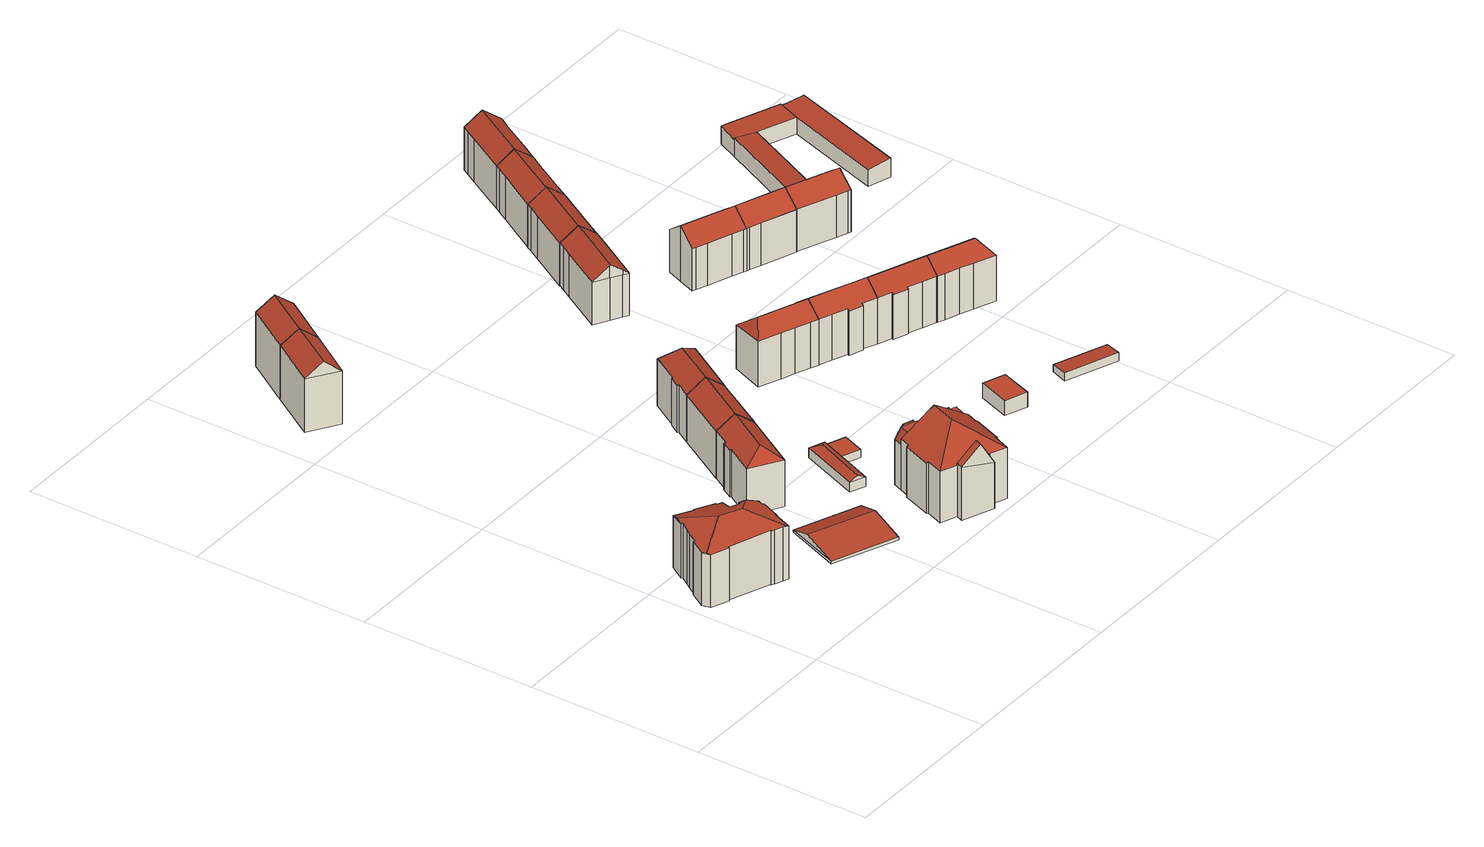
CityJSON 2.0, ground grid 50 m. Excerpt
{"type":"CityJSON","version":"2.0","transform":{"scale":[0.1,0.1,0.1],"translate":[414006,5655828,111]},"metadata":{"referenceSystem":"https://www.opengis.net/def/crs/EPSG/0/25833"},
"CityObjects":{
"building1":{"type":"Building","attributes":{"Dachtyp_tdc":"tdcFreeFormRoof","Gemeindeschluessel":14612000,"Dachneigung":20.55,"QualitaetDacherkennung":30,"Geometrietyp2DReferenz":"3000","measuredHeight":18.9,"function":"31001_9998","roofType":"5000"},"geometry":[{"type":"Solid","lod":"2","boundaries":[[[[0,1,2,3]],[[4,5,6,7]],[[5,8,9,6]],[[8,10,11,9]],[[10,12,13,11]],[[12,14,15,13]],[[14,16,17,15]],[[16,18,19,17]],[[18,20,21,19]],[[20,22,23,21]],[[22,24,25,23]],[[24,26,27,25]],[[26,28,29,27]],[[28,30,31,29]],[[30,32,33,31]],[[32,34,35,33]],[[34,36,37,35]],[[36,38,39,37]],[[38,40,41,39]],[[40,42,43,41]],[[42,44,45,43]],[[44,46,47,45]],[[46,48,49,47]],[[48,50,51,49]],[[50,52,53,51]],[[52,54,55,53]],[[54,56,57,55]],[[56,58,59,57]],[[58,0,3,59]],[[26,24,22,60,61,62,34,32,30,28]],[[63,64,1,0,58,56,54,52,50,65]],[[60,20,18,16,14,12,10,8,5,4,66,64,63,61]],[[48,46,44,42,40,38,36,62,61,63,65]],[[22,20,60]],[[50,48,65]],[[66,1,64]],[[36,34,62]],[[3,2,67,7,6,9,11,13,15,17,19,21,23,25,27,29,31,33,35,37,39,41,43,45,47,49,51,53,55,57,59]],[[1,66,67,2]],[[66,4,7,67]]]],"semantics":{"surfaces":[{"type":"WallSurface"},{"type":"RoofSurface"},{"type":"GroundSurface"}],"values":[[0,0,0,0,0,0,0,0,0,0,0,0,0,0,0,0,0,0,0,0,0,0,0,0,0,0,0,0,0,1,1,1,1,0,0,0,0,2,0,0]]}}]},
"building2":{"type":"Building","attributes":{"Dachtyp_tdc":"tdcGableRoof","Gemeindeschluessel":14612000,"Dachneigung":10.09,"QualitaetDacherkennung":11,"Geometrietyp2DReferenz":"3000","measuredHeight":2.67,"function":"31001_9998","roofType":"3100"},"geometry":[{"type":"Solid","lod":"2","boundaries":[[[[68,69,70,71]],[[69,72,73,70]],[[72,74,75,73]],[[74,68,71,75]],[[72,69,76]],[[68,74,77]],[[69,68,77,76]],[[74,72,76,77]],[[71,70,73,75]]]],"semantics":{"surfaces":[{"type":"WallSurface"},{"type":"RoofSurface"},{"type":"GroundSurface"}],"values":[[0,0,0,0,0,0,1,1,2]]}}]},
"building3":{"type":"Building","attributes":{"Dachtyp_tdc":"tdcHipAndGableRoof","Gemeindeschluessel":14612000,"Dachneigung":37.51,"QualitaetDacherkennung":77,"Geometrietyp2DReferenz":"3000","measuredHeight":17.58,"function":"31001_9998","roofType":"5000"},"geometry":[{"type":"Solid","lod":"2","boundaries":[[[[78,79,80,81]],[[79,82,83,80]],[[82,84,85,83]],[[84,86,87,85]],[[86,88,89,87]],[[88,90,91,89]],[[90,92,93,91]],[[92,94,95,93]],[[94,78,81,95]],[[90,88,96]],[[88,86,84,96]],[[84,82,79,78,94,92,90,96]],[[81,80,83,85,87,89,91,93,95]]]],"semantics":{"surfaces":[{"type":"WallSurface"},{"type":"RoofSurface"},{"type":"GroundSurface"}],"values":[[0,0,0,0,0,0,0,0,0,1,1,1,2]]}}]},
"building4":{"type":"Building","attributes":{"Dachtyp_tdc":"tdcGableRoof","Gemeindeschluessel":14612000,"Dachneigung":37.52,"QualitaetDacherkennung":71,"Geometrietyp2DReferenz":"3000","measuredHeight":19.57,"function":"31001_9998","roofType":"3100"},"geometry":[{"type":"Solid","lod":"2","boundaries":[[[[97,98,99,100]],[[98,101,102,99]],[[101,103,104,102]],[[103,97,100,104]],[[101,98,105]],[[97,103,106]],[[98,97,106,105]],[[103,101,105,106]],[[100,99,102,104]]]],"semantics":{"surfaces":[{"type":"WallSurface"},{"type":"RoofSurface"},{"type":"GroundSurface"}],"values":[[0,0,0,0,0,0,1,1,2]]}}]},
"building5":{"type":"Building","attributes":{"Dachtyp_tdc":"tdcGableRoof","Gemeindeschluessel":14612000,"Dachneigung":37.31,"QualitaetDacherkennung":77,"Geometrietyp2DReferenz":"3000","measuredHeight":19.55,"function":"31001_9998","roofType":"3100"},"geometry":[{"type":"Solid","lod":"2","boundaries":[[[[98,107,108,99]],[[107,109,110,108]],[[109,101,102,110]],[[101,98,99,102]],[[109,107,111]],[[98,101,105]],[[107,98,105,111]],[[101,109,111,105]],[[99,108,110,102]]]],"semantics":{"surfaces":[{"type":"WallSurface"},{"type":"RoofSurface"},{"type":"GroundSurface"}],"values":[[0,0,0,0,0,0,1,1,2]]}}]},
"building6":{"type":"Building","attributes":{"Dachtyp_tdc":"tdcGableRoof","Gemeindeschluessel":14612000,"Dachneigung":37.64,"QualitaetDacherkennung":79,"Geometrietyp2DReferenz":"3000","measuredHeight":17.68,"function":"31001_9998","roofType":"3100"},"geometry":[{"type":"Solid","lod":"2","boundaries":[[[[112,113,114,115]],[[113,116,117,114]],[[116,118,119,117]],[[118,112,115,119]],[[116,113,120]],[[112,118,121]],[[113,112,121,120]],[[118,116,120,121]],[[115,114,117,119]]]],"semantics":{"surfaces":[{"type":"WallSurface"},{"type":"RoofSurface"},{"type":"GroundSurface"}],"values":[[0,0,0,0,0,0,1,1,2]]}}]},
"building7":{"type":"Building","attributes":{"Dachtyp_tdc":"tdcHipAndGableRoof","Gemeindeschluessel":14612000,"Dachneigung":28.92,"QualitaetDacherkennung":75,"Geometrietyp2DReferenz":"3000","measuredHeight":4.07,"function":"31001_9998","roofType":"5000"},"geometry":[{"type":"Solid","lod":"2","boundaries":[[[[122,123,124,125]],[[123,126,127,124]],[[126,128,129,127]],[[128,122,125,129]],[[126,123,130]],[[122,128,131]],[[123,122,131,130]],[[128,126,130,131]],[[125,124,127,129]]]],"semantics":{"surfaces":[{"type":"WallSurface"},{"type":"RoofSurface"},{"type":"GroundSurface"}],"values":[[0,0,0,0,1,0,1,1,2]]}}]},
"building8":{"type":"Building","attributes":{"Gemeindeschluessel":14612000,"Geometrietyp2DReferenz":"3000","function":"31001_9998","roofType":"9999"},"children":["building8-1","building8-2","building8-3","building8-4","building8-5","building8-6"]},
"building8-1":{"type":"BuildingPart","attributes":{"Dachtyp_tdc":"tdcHipAndGableRoof","Dachneigung":32.76,"QualitaetDacherkennung":53,"Geometrietyp2DReferenz":"3000","measuredHeight":21.49,"roofType":"5000"},"parents":["building8"],"geometry":[{"type":"MultiSurface","lod":"2","boundaries":[[[132,133,134,135]],[[133,136,137,138,134]],[[139,140,141,142,143]],[[140,144,145,146,141]],[[147,148,149,150,151]],[[148,152,153,149]],[[152,154,155,153]],[[154,156,157,155]],[[156,158,159,157]],[[158,160,161,162,159]],[[163,164,165,166]],[[164,167,168,165]],[[167,169,170,168]],[[169,132,135,170]],[[164,163,171,172,160,158,173]],[[158,156,154,152,148,147,174,175,176,144,140,173]],[[140,139,177,178,179,136,133,132,169,167,164,173]],[[135,134,138,180,181,142,141,146,182,183,150,149,153,155,157,159,162,166,165,168,170]]],"semantics":{"surfaces":[{"type":"WallSurface"},{"type":"RoofSurface"},{"type":"GroundSurface"}],"values":[0,0,0,0,0,0,0,0,0,0,0,0,0,0,1,1,1,2]}}]},
"building8-2":{"type":"BuildingPart","attributes":{"Dachtyp_tdc":"tdcFreeFormRoof","Dachneigung":72.63,"QualitaetDacherkennung":23,"Geometrietyp2DReferenz":"3000","measuredHeight":16.2,"roofType":"5000"},"parents":["building8"],"geometry":[{"type":"MultiSurface","lod":"2","boundaries":[[[184,185,186,187]],[[185,188,189,186]],[[188,190,191,189]],[[192,190,188]],[[193,192,188,185]],[[193,185,184]],[[192,193,184,194,190]],[[187,186,189,191,195]]],"semantics":{"surfaces":[{"type":"WallSurface"},{"type":"RoofSurface"},{"type":"GroundSurface"}],"values":[0,0,0,1,1,1,1,2]}}]},
"building8-3":{"type":"BuildingPart","attributes":{"Dachtyp_tdc":"tdcCutGableRoof","Dachneigung":0.214,"QualitaetDacherkennung":26,"Geometrietyp2DReferenz":"3000","measuredHeight":16.38,"roofType":"9999"},"parents":["building8"],"geometry":[{"type":"MultiSurface","lod":"2","boundaries":[[[196,174,151,197,198]],[[199,200,201,202,145,203]],[[198,204,199,203,176,196]],[[205,150,183,182,146,206,207,208,209,210,211]],[[198,197,205,211]],[[197,151,150,205]],[[145,202,206,146]],[[202,201,207,206]],[[201,200,212,208,207]],[[204,198,211,210,213]]],"semantics":{"surfaces":[{"type":"RoofSurface"},{"type":"GroundSurface"},{"type":"WallSurface"}],"values":[0,0,0,1,2,2,2,2,2,2]}}]},
"building8-4":{"type":"BuildingPart","attributes":{"Dachtyp_tdc":"tdcFreeFormRoof","Dachneigung":72.3,"QualitaetDacherkennung":21,"Geometrietyp2DReferenz":"3000","measuredHeight":16.11,"roofType":"5000"},"parents":["building8"],"geometry":[{"type":"MultiSurface","lod":"2","boundaries":[[[214,215,216,217]],[[215,213,210,216]],[[212,214,217,208]],[[218,213,215]],[[219,218,215,214]],[[219,214,212]],[[218,219,212,220,213]],[[217,216,210,209,208]]],"semantics":{"surfaces":[{"type":"WallSurface"},{"type":"RoofSurface"},{"type":"GroundSurface"}],"values":[0,0,0,1,1,1,1,2]}}]},
"building8-5":{"type":"BuildingPart","attributes":{"Dachtyp_tdc":"tdcCutGableRoof","Dachneigung":1.53,"QualitaetDacherkennung":26,"Geometrietyp2DReferenz":"3000","measuredHeight":16.45,"roofType":"9999"},"parents":["building8"],"geometry":[{"type":"MultiSurface","lod":"2","boundaries":[[[221,222,223,191,190]],[[222,224,225,223]],[[224,143,142,225]],[[137,226,227,138]],[[226,228,229,227]],[[228,230,184,187,229]],[[228,226,137,179,231]],[[232,143,224,222,221,233]],[[231,177,232,233,230,228]],[[191,223,225,142,181,180,138,227,229,187,195]]],"semantics":{"surfaces":[{"type":"WallSurface"},{"type":"RoofSurface"},{"type":"GroundSurface"}],"values":[0,0,0,0,0,0,1,1,1,2]}}]},
"building8-6":{"type":"BuildingPart","attributes":{"Dachtyp_tdc":"tdcGableRoof","Dachneigung":59.26,"QualitaetDacherkennung":24,"Geometrietyp2DReferenz":"3000","measuredHeight":20.33,"roofType":"3100"},"parents":["building8"],"geometry":[{"type":"MultiSurface","lod":"2","boundaries":[[[161,234,235,162]],[[234,236,237,235]],[[236,238,163,166,237]],[[236,234,239]],[[234,161,172,240,239]],[[238,236,239,240]],[[162,235,237,166]]],"semantics":{"surfaces":[{"type":"WallSurface"},{"type":"RoofSurface"},{"type":"GroundSurface"}],"values":[0,0,0,0,1,1,2]}}]},
"building9":{"type":"Building","attributes":{"Dachtyp_tdc":"tdcPolyFlatRoof","Gemeindeschluessel":14612000,"Dachneigung":0,"QualitaetDacherkennung":80,"Geometrietyp2DReferenz":"3000","measuredHeight":2.36,"function":"31001_9998","roofType":"1000"},"geometry":[{"type":"Solid","lod":"2","boundaries":[[[[241,242,243,244]],[[242,245,246,243]],[[245,247,248,246]],[[247,241,244,248]],[[247,245,242,241]],[[244,243,246,248]]]],"semantics":{"surfaces":[{"type":"WallSurface"},{"type":"RoofSurface"},{"type":"GroundSurface"}],"values":[[0,0,0,0,1,2]]}}]},
"building10":{"type":"Building","attributes":{"Dachtyp_tdc":"tdcFreeFormRoof","Gemeindeschluessel":14612000,"Dachneigung":37.16,"QualitaetDacherkennung":77,"Geometrietyp2DReferenz":"3000","measuredHeight":17.73,"function":"31001_9998","roofType":"5000"},"geometry":[{"type":"Solid","lod":"2","boundaries":[[[[249,250,251,252]],[[250,253,254,251]],[[253,255,256,254]],[[255,257,258,256]],[[257,259,260,258]],[[259,261,262,260]],[[261,263,264,262]],[[263,249,252,264]],[[265,263,261,266]],[[267,265,266,259,257,255,253,250]],[[249,263,265,267]],[[250,249,267]],[[261,259,266]],[[252,251,254,256,258,260,262,264]]]],"semantics":{"surfaces":[{"type":"WallSurface"},{"type":"RoofSurface"},{"type":"GroundSurface"}],"values":[[0,0,0,0,0,0,0,0,1,1,1,0,0,2]]}}]},
"building11":{"type":"Building","attributes":{"Dachtyp_tdc":"tdcHipAndGableRoof","Gemeindeschluessel":14612000,"Dachneigung":37.72,"QualitaetDacherkennung":75,"Geometrietyp2DReferenz":"3000","measuredHeight":16.85,"function":"31001_9998","roofType":"5000"},"geometry":[{"type":"Solid","lod":"2","boundaries":[[[[268,269,270,271]],[[269,272,273,270]],[[272,274,275,273]],[[274,276,277,275]],[[276,278,279,277]],[[278,280,281,279]],[[280,282,283,281]],[[282,268,271,283]],[[278,276,284]],[[276,274,272,269,268,282,284]],[[282,280,278,284]],[[271,270,273,275,277,279,281,283]]]],"semantics":{"surfaces":[{"type":"WallSurface"},{"type":"RoofSurface"},{"type":"GroundSurface"}],"values":[[0,0,0,0,0,0,0,0,1,1,1,2]]}}]},
"building12":{"type":"Building","attributes":{"Dachtyp_tdc":"tdcPolyFlatRoof","Gemeindeschluessel":14612000,"Dachneigung":0,"QualitaetDacherkennung":86,"Geometrietyp2DReferenz":"3000","measuredHeight":4.29,"function":"31001_9998","roofType":"1000"},"geometry":[{"type":"Solid","lod":"2","boundaries":[[[[285,286,287,288]],[[286,289,290,287]],[[289,291,292,290]],[[291,285,288,292]],[[291,289,286,285]],[[288,287,290,292]]]],"semantics":{"surfaces":[{"type":"WallSurface"},{"type":"RoofSurface"},{"type":"GroundSurface"}],"values":[[0,0,0,0,1,2]]}}]},
"building13":{"type":"Building","attributes":{"Dachtyp_tdc":"tdcGableRoof","Gemeindeschluessel":14612000,"Dachneigung":37.48,"QualitaetDacherkennung":78,"Geometrietyp2DReferenz":"3000","measuredHeight":16.91,"function":"31001_9998","roofType":"3100"},"geometry":[{"type":"Solid","lod":"2","boundaries":[[[[293,294,295,296]],[[294,297,298,295]],[[297,299,300,298]],[[299,301,302,300]],[[301,268,271,302]],[[268,303,304,271]],[[303,305,281,304]],[[305,306,307,281]],[[306,308,309,307]],[[308,310,311,309]],[[310,312,313,311]],[[312,293,296,313]],[[308,306,305,303]],[[303,268,301,299,297,294,293,312,310,308]],[[296,295,298,300,302,271,304,281,307,309,311,313]]]],"semantics":{"surfaces":[{"type":"WallSurface"},{"type":"RoofSurface"},{"type":"GroundSurface"}],"values":[[0,0,0,0,0,0,0,0,0,0,0,0,1,1,2]]}}]},
"building14":{"type":"Building","attributes":{"Dachtyp_tdc":"tdcFreeFormRoof","Gemeindeschluessel":14612000,"Dachneigung":37.31,"QualitaetDacherkennung":79,"Geometrietyp2DReferenz":"3000","measuredHeight":16.24,"function":"31001_9998","roofType":"5000"},"geometry":[{"type":"Solid","lod":"2","boundaries":[[[[314,315,316,317]],[[315,318,319,316]],[[318,320,321,319]],[[320,322,323,321]],[[322,324,325,323]],[[324,326,327,325]],[[326,328,329,327]],[[328,330,331,329]],[[330,332,333,331]],[[332,314,317,333]],[[326,334,335,336,337,338,339]],[[320,318,315,340,336,335,322]],[[332,337,336,340,314]],[[314,340,315]],[[328,339,338,330]],[[326,339,328]],[[330,338,337,332]],[[324,334,326]],[[322,335,334,324]],[[317,316,319,321,323,325,327,329,331,333]]]],"semantics":{"surfaces":[{"type":"WallSurface"},{"type":"RoofSurface"},{"type":"GroundSurface"}],"values":[[0,0,0,0,0,0,0,0,0,0,1,1,0,0,0,0,0,0,0,2]]}}]},
"building15":{"type":"Building","attributes":{"Dachtyp_tdc":"tdcPolyFlatRoof","Gemeindeschluessel":14612000,"Dachneigung":3.28,"QualitaetDacherkennung":76,"Geometrietyp2DReferenz":"3000","measuredHeight":2.38,"function":"31001_2463","roofType":"2100"},"geometry":[{"type":"Solid","lod":"2","boundaries":[[[[341,342,343,344]],[[342,345,346,343]],[[345,347,348,346]],[[347,341,344,348]],[[347,345,342,341]],[[344,343,346,348]]]],"semantics":{"surfaces":[{"type":"WallSurface"},{"type":"RoofSurface"},{"type":"GroundSurface"}],"values":[[0,0,0,0,1,2]]}}]},
"building16":{"type":"Building","attributes":{"Dachtyp_tdc":"tdcGableRoof","Gemeindeschluessel":14612000,"Dachneigung":36.98,"QualitaetDacherkennung":77,"Geometrietyp2DReferenz":"3000","measuredHeight":16.92,"function":"31001_9998","roofType":"3100"},"geometry":[{"type":"Solid","lod":"2","boundaries":[[[[349,350,351,352]],[[350,353,354,351]],[[353,355,356,354]],[[355,357,358,356]],[[357,310,359,358]],[[310,360,361,359]],[[360,306,362,361]],[[306,363,364,362]],[[363,365,366,364]],[[365,367,368,366]],[[367,369,370,368]],[[369,349,352,370]],[[365,363,306,360]],[[360,310,357,355,353,350,349,369,367,365]],[[352,351,354,356,358,359,361,362,364,366,368,370]]]],"semantics":{"surfaces":[{"type":"WallSurface"},{"type":"RoofSurface"},{"type":"GroundSurface"}],"values":[[0,0,0,0,0,0,0,0,0,0,0,0,1,1,2]]}}]},
"building17":{"type":"Building","attributes":{"Dachtyp_tdc":"tdcFreeFormRoof","Gemeindeschluessel":14612000,"Dachneigung":37.27,"QualitaetDacherkennung":84,"Geometrietyp2DReferenz":"3000","measuredHeight":16.33,"function":"31001_9998","roofType":"5000"},"geometry":[{"type":"Solid","lod":"2","boundaries":[[[[371,372,373,374]],[[372,375,376,373]],[[375,377,378,376]],[[377,379,380,378]],[[379,381,382,380]],[[381,383,384,382]],[[383,385,386,384]],[[385,387,388,386]],[[387,324,389,388]],[[324,322,390,389]],[[322,371,374,390]],[[391,392,393,324,387,385,394,395]],[[396,397,398,399,393,392,400]],[[375,396,400,377]],[[377,400,392,391,379]],[[324,393,399,322]],[[322,399,398,371]],[[371,398,397,372]],[[372,397,396,375]],[[381,395,394,383]],[[379,391,395,381]],[[383,394,385]],[[374,373,376,378,380,382,384,386,388,389,390]]]],"semantics":{"surfaces":[{"type":"WallSurface"},{"type":"RoofSurface"},{"type":"GroundSurface"}],"values":[[0,0,0,0,0,0,0,0,0,0,0,1,1,0,0,0,0,0,0,0,0,0,2]]}}]},
"building18":{"type":"Building","attributes":{"Dachtyp_tdc":"tdcGableRoof","Gemeindeschluessel":14612000,"Dachneigung":36.99,"QualitaetDacherkennung":78,"Geometrietyp2DReferenz":"3000","measuredHeight":16.17,"function":"31001_9998","roofType":"3100"},"geometry":[{"type":"Solid","lod":"2","boundaries":[[[[401,402,403,404]],[[402,405,406,403]],[[405,407,408,406]],[[407,409,410,408]],[[409,411,412,410]],[[411,413,414,412]],[[413,415,416,414]],[[415,417,418,416]],[[417,419,420,418]],[[419,401,404,420]],[[415,413,411,409,407,405,402,401]],[[401,419,417,415]],[[404,403,406,408,410,412,414,416,418,420]]]],"semantics":{"surfaces":[{"type":"WallSurface"},{"type":"RoofSurface"},{"type":"GroundSurface"}],"values":[[0,0,0,0,0,0,0,0,0,0,1,1,2]]}}]},
"building19":{"type":"Building","attributes":{"Dachtyp_tdc":"tdcHipAndGableRoof","Gemeindeschluessel":14612000,"Dachneigung":37.14,"QualitaetDacherkennung":73,"Geometrietyp2DReferenz":"3000","measuredHeight":16.94,"function":"31001_9998","roofType":"5000"},"geometry":[{"type":"Solid","lod":"2","boundaries":[[[[421,367,368,422]],[[367,365,366,368]],[[365,363,364,366]],[[363,423,424,364]],[[423,425,426,424]],[[425,427,428,426]],[[427,429,430,428]],[[429,431,432,430]],[[431,421,422,432]],[[427,425,433]],[[425,423,363,365,433]],[[365,367,421,431,429,427,433]],[[422,368,366,364,424,426,428,430,432]]]],"semantics":{"surfaces":[{"type":"WallSurface"},{"type":"RoofSurface"},{"type":"GroundSurface"}],"values":[[0,0,0,0,0,0,0,0,0,1,1,1,2]]}}]},
"building20":{"type":"Building","attributes":{"Dachtyp_tdc":"tdcGableRoof","Gemeindeschluessel":14612000,"Dachneigung":36.89,"QualitaetDacherkennung":84,"Geometrietyp2DReferenz":"3000","measuredHeight":16.25,"function":"31001_9998","roofType":"3100"},"geometry":[{"type":"Solid","lod":"2","boundaries":[[[[434,435,436,437]],[[435,438,439,436]],[[438,379,440,439]],[[379,400,441,440]],[[400,442,441]],[[442,396,443,441]],[[396,444,445,443]],[[444,446,447,445]],[[446,448,449,447]],[[448,450,451,449]],[[450,452,453,451]],[[452,454,455,453]],[[454,434,437,455]],[[450,448,446,444,396,442,400]],[[400,379,438,435,434,454,452,450]],[[437,436,439,440,441,443,445,447,449,451,453,455]]]],"semantics":{"surfaces":[{"type":"WallSurface"},{"type":"RoofSurface"},{"type":"GroundSurface"}],"values":[[0,0,0,0,0,0,0,0,0,0,0,0,0,1,1,2]]}}]},
"building21":{"type":"Building","attributes":{"Dachtyp_tdc":"tdcGableRoof","Gemeindeschluessel":14612000,"Dachneigung":37.03,"QualitaetDacherkennung":79,"Geometrietyp2DReferenz":"3000","measuredHeight":16.17,"function":"31001_9998","roofType":"3100"},"geometry":[{"type":"Solid","lod":"2","boundaries":[[[[456,457,458,420]],[[457,459,460,458]],[[459,461,462,460]],[[461,463,464,462]],[[463,465,403,464]],[[465,456,420,403]],[[466,467,465,463,461,468]],[[456,467,466,469]],[[456,469,457]],[[457,469,466,468,459]],[[465,467,456]],[[459,468,461]],[[420,458,460,462,464,403]]]],"semantics":{"surfaces":[{"type":"WallSurface"},{"type":"RoofSurface"},{"type":"GroundSurface"}],"values":[[0,0,0,0,0,0,1,1,0,0,0,0,2]]}}]},
"building22":{"type":"Building","attributes":{"Dachtyp_tdc":"tdcGableRoof","Gemeindeschluessel":14612000,"Dachneigung":37.17,"QualitaetDacherkennung":84,"Geometrietyp2DReferenz":"3000","measuredHeight":16.3,"function":"31001_9998","roofType":"3100"},"geometry":[{"type":"Solid","lod":"2","boundaries":[[[[470,471,472,473,474,475,476,477]],[[478,479,480,453,451,449,481,482,483,484,485,486]],[[477,476,485,484]],[[476,475,486,485]],[[475,474,478,486]],[[477,487,488,489,448,470]],[[474,473,479,478]],[[473,472,480,479]],[[472,471,453,480]],[[471,470,451,453]],[[470,448,449,451]],[[448,489,481,449]],[[489,488,482,481]],[[488,487,483,482]],[[487,477,484,483]]]],"semantics":{"surfaces":[{"type":"RoofSurface"},{"type":"GroundSurface"},{"type":"WallSurface"}],"values":[[0,1,2,2,2,0,2,2,2,2,2,2,2,2,2]]}}]},
"building23":{"type":"Building","attributes":{"Dachtyp_tdc":"tdcGableRoof","Gemeindeschluessel":14612000,"Dachneigung":37.2,"QualitaetDacherkennung":78,"Geometrietyp2DReferenz":"3000","measuredHeight":16.13,"function":"31001_9998","roofType":"3100"},"geometry":[{"type":"Solid","lod":"2","boundaries":[[[[490,468,491,492]],[[468,466,493,491]],[[466,469,494,493]],[[469,495,496,494]],[[495,497,498,496]],[[497,499,500,498]],[[499,501,502,500]],[[501,490,492,502]],[[497,495,469,466]],[[466,468,490,501,499,497]],[[492,491,493,494,496,498,500,502]]]],"semantics":{"surfaces":[{"type":"WallSurface"},{"type":"RoofSurface"},{"type":"GroundSurface"}],"values":[[0,0,0,0,0,0,0,0,1,1,2]]}}]},
"building24":{"type":"Building","attributes":{"Gemeindeschluessel":14612000,"Geometrietyp2DReferenz":"3000","function":"31001_2463","roofType":"9999"},"children":["building24-1","building24-2","building24-3"]},
"building24-1":{"type":"BuildingPart","attributes":{"Dachtyp_tdc":"tdcPolyFlatRoof","Dachneigung":4.92,"QualitaetDacherkennung":74,"Geometrietyp2DReferenz":"3000","measuredHeight":5.41,"roofType":"2100"},"parents":["building24"],"geometry":[{"type":"MultiSurface","lod":"2","boundaries":[[[503,504,505,506]],[[507,508,509,510]],[[508,511,512,509]],[[511,513,514,512]],[[513,515,516,514]],[[515,503,506,516]],[[515,513,511,508,507,504,503]],[[506,505,510,509,512,514,516]]],"semantics":{"surfaces":[{"type":"WallSurface"},{"type":"RoofSurface"},{"type":"GroundSurface"}],"values":[0,0,0,0,0,0,1,2]}}]},
"building24-2":{"type":"BuildingPart","attributes":{"Dachtyp_tdc":"tdcPolyFlatRoof","Dachneigung":4.43,"QualitaetDacherkennung":63,"Geometrietyp2DReferenz":"3000","measuredHeight":5.35,"roofType":"2100"},"parents":["building24"],"geometry":[{"type":"MultiSurface","lod":"2","boundaries":[[[517,518,505,504]],[[519,520,521,522]],[[520,523,524,521]],[[523,525,507,510,524]],[[523,520,519,526,517,504,525]],[[510,505,518,522,521,524]]],"semantics":{"surfaces":[{"type":"WallSurface"},{"type":"RoofSurface"},{"type":"GroundSurface"}],"values":[0,0,0,0,1,2]}}]},
"building24-3":{"type":"BuildingPart","attributes":{"Dachtyp_tdc":"tdcPolyFlatRoof","Dachneigung":5.26,"QualitaetDacherkennung":57,"Geometrietyp2DReferenz":"3000","measuredHeight":5.43,"roofType":"2100"},"parents":["building24"],"geometry":[{"type":"MultiSurface","lod":"2","boundaries":[[[527,528,529,530]],[[528,531,519,522,529]],[[517,527,530,518]],[[517,526,531,528,527]],[[530,529,522,518]]],"semantics":{"surfaces":[{"type":"WallSurface"},{"type":"RoofSurface"},{"type":"GroundSurface"}],"values":[0,0,0,1,2]}}]}
},
"vertices":[
[75,452,194],[72,454,192],[72,454,33],[75,452,33],[147,466,188],[151,472,185],[151,472,33],[147,466,33],[199,441,188],[199,441,33],[195,436,190],[195,436,33],[208,427,191],[208,427,33],[182,387,208],[182,387,33],[211,376,207],[211,376,33],[216,384,204],[216,384,33],[230,378,204],[230,378,33],[240,373,202],[240,373,33],[268,361,189],[268,361,33],[262,347,189],[262,347,33],[269,344,186],[269,344,33],[247,291,186],[247,291,33],[243,293,188],[243,293,33],[221,237,188],[221,237,33],[206,243,191],[206,243,33],[183,253,191],[183,253,33],[174,256,190],[174,256,33],[175,259,192],[175,259,33],[60,304,189],[60,304,33],[58,300,188],[58,300,33],[8,320,187],[8,320,33],[2,344,187],[2,344,33],[29,388,189],[29,388,33],[32,386,190],[32,386,33],[49,412,192],[49,412,33],[59,427,192],[59,427,33],[236,375,204],[178,345,222],[213,240,191],[117,373,222],[85,475,194],[6,331,190],[100,497,185],[100,497,33],
[398,349,38],[582,275,38],[582,275,32],[398,349,32],[518,118,40],[518,118,32],[335,191,40],[335,191,32],[558,216,59],[375,290,59],
[452,594,168],[455,591,171],[455,591,33],[452,594,33],[483,639,171],[483,639,33],[526,613,209],[526,613,33],[570,587,170],[570,587,33],[476,429,170],[476,429,33],[389,481,171],[389,481,33],[437,561,171],[437,561,33],[434,563,168],[434,563,33],[448,482,209],
[77,1584,183],[163,1718,183],[163,1718,25],[77,1584,25],[247,1663,182],[247,1663,25],[161,1530,182],[161,1530,25],[205,1691,221],[119,1557,221],
[250,1852,183],[250,1852,25],[334,1798,183],[334,1798,25],[292,1825,221],
[483,639,170],[574,791,170],[574,791,32],[483,639,32],[660,740,170],[660,740,32],[570,587,171],[570,587,32],[617,765,209],[527,613,209],
[621,337,60],[689,507,60],[689,507,32],[621,337,32],[733,490,60],[733,490,32],[664,319,60],[664,319,32],[703,476,73],[643,328,73],
[685,211,178],[690,210,182],[690,210,32],[685,211,32],[701,239,182],[701,239,165],[701,239,32],[783,207,241],[791,204,247],[791,204,32],[783,207,32],[783,207,158],[802,200,239],[802,200,156],[802,200,32],[884,168,182],[872,138,182],[872,138,32],[884,168,32],[884,168,163],[877,136,179],[877,136,32],[845,54,179],[845,54,32],[840,56,182],[840,56,32],[821,6,182],[821,6,32],[774,25,182],[774,25,167],[774,25,32],[684,60,182],[638,78,182],[638,78,32],[684,60,32],[657,127,182],[657,127,32],[652,129,178],[652,129,32],[708,51,182],[765,28,182],[763,132,247],[870,173,192],[868,174,193],[865,175,195],[720,232,195],[718,233,194],[717,233,193],[718,233,32],[761,216,32],[823,191,32],[868,174,32],
[731,258,162],[738,277,162],[738,277,32],[731,258,32],[784,259,162],[784,259,32],[776,240,162],[776,240,32],[771,253,194],[744,264,194],[771,242,162],[771,242,32],
[868,174,195],[894,194,163],[879,200,195],[834,218,195],[830,219,188],[818,224,165],[810,204,165],[823,191,195],[875,202,195],[894,194,32],[810,204,32],[818,224,32],[830,219,32],[834,218,32],[875,202,32],[879,200,32],[830,219,161],[875,202,161],
[837,238,161],[882,220,161],[882,220,32],[837,238,32],[869,215,193],[843,225,193],[834,218,161],
[776,240,187],[788,236,167],[788,236,32],[780,216,167],[780,216,32],[712,266,165],[712,266,32],[729,259,195],[729,259,32],[731,258,195],[718,233,195],[761,216,196],[771,242,196],
[766,6,167],[766,6,32],[677,41,188],[677,41,32],[684,60,188],[729,21,235],[736,40,235],
[711,424,55],[735,486,55],[735,486,31],[711,424,31],[787,465,55],[787,465,31],[763,404,55],[763,404,31],
[660,740,171],[574,791,169],[574,791,31],[660,740,31],[599,833,170],[599,833,31],[595,835,166],[595,835,31],[614,865,167],[614,865,31],[617,863,170],[617,863,31],[665,943,167],[665,943,31],[751,891,171],[751,891,31],[690,886,208],[663,941,170],[618,765,208],
[1037,723,165],[1016,732,165],[1016,732,31],[1037,723,31],[974,748,165],[974,748,31],[936,763,165],[936,763,31],[873,788,165],[873,788,31],[909,879,159],[909,879,31],[1073,815,159],[1073,815,31],[1054,766,200],[1054,766,31],[917,820,200],
[1115,221,76],[1148,311,76],[1148,311,33],[1115,221,33],[1212,288,76],[1212,288,33],[1179,198,76],[1179,198,33],
[1155,672,161],[1115,687,161],[1115,687,31],[1155,672,31],[1117,692,165],[1117,692,31],[1075,709,165],[1075,709,31],[1038,723,165],[1038,723,31],[1053,766,200],[1053,766,31],[1073,815,160],[1234,751,160],[1234,751,31],[1215,703,200],[1215,703,31],[1198,660,165],[1198,660,31],[1157,677,165],[1157,677,31],
[909,1257,152],[868,1281,152],[868,1281,28],[909,1257,28],[937,1398,152],[937,1398,28],[954,1427,152],[954,1427,28],[965,1446,152],[965,1446,28],[1051,1395,152],[1051,1395,28],[1047,1388,152],[1047,1388,28],[1030,1360,152],[1030,1360,28],[954,1231,152],[954,1231,28],[939,1240,152],[939,1240,28],[1051,1395,153],[1008,1420,190],[912,1256,190],[939,1240,166],[954,1231,153],[1030,1360,153],[909,1257,188],
[1327,191,55],[1345,238,52],[1345,238,31],[1327,191,31],[1494,181,52],[1494,181,31],[1476,134,55],[1476,134,31],
[1320,612,165],[1280,628,165],[1280,628,30],[1320,612,30],[1278,624,161],[1278,624,30],[1236,640,161],[1236,640,30],[1238,645,165],[1238,645,30],[1198,660,30],[1215,703,199],[1215,703,30],[1234,751,30],[1397,687,160],[1397,687,30],[1378,639,199],[1378,639,30],[1361,596,165],[1361,596,30],[1360,597,165],[1360,597,30],
[1032,1561,152],[1050,1592,152],[1050,1592,27],[1032,1561,27],[1059,1608,152],[1059,1608,27],[1101,1583,152],[1101,1583,27],[1145,1558,152],[1145,1558,27],[1140,1549,152],[1140,1549,27],[1122,1519,152],[1122,1519,27],[1073,1435,152],[1073,1435,27],[1055,1403,152],[1055,1403,27],[1051,1395,27],[965,1446,27],[1145,1558,153],[1102,1583,191],[1007,1421,191],[1122,1519,153],[1140,1549,153],[1059,1608,153],[1050,1592,153],[1032,1561,153],[965,1446,153],[1101,1583,190],
[1301,1159,189],[1282,1111,150],[1282,1111,27],[1301,1159,27],[1274,1114,150],[1274,1114,27],[1243,1126,150],[1243,1126,27],[1175,1152,150],[1175,1152,27],[1144,1164,150],[1144,1164,27],[1132,1168,150],[1132,1168,27],[1151,1216,189],[1151,1216,27],[1169,1262,152],[1169,1262,27],[1318,1204,152],[1318,1204,27],
[1380,588,165],[1380,588,30],[1469,660,159],[1469,660,30],[1557,624,160],[1557,624,30],[1521,533,164],[1521,533,30],[1460,557,164],[1460,557,30],[1422,572,165],[1422,572,30],[1510,587,199],
[1217,1682,152],[1166,1595,152],[1166,1595,28],[1217,1682,28],[1149,1565,152],[1149,1565,28],[1145,1558,28],[1101,1583,28],[1101,1583,189],[1059,1608,28],[1126,1722,153],[1126,1722,28],[1144,1752,154],[1144,1752,28],[1153,1768,154],[1153,1768,28],[1195,1744,190],[1195,1744,28],[1238,1718,153],[1238,1718,28],[1234,1711,152],[1234,1711,28],
[1318,1204,151],[1454,1149,151],[1454,1149,27],[1420,1059,151],[1420,1059,27],[1322,1096,151],[1322,1096,27],[1291,1108,151],[1291,1108,27],[1282,1111,151],[1437,1105,189],[1300,1158,189],[1420,1059,152],[1454,1149,153],
[1195,1744,191],[1238,1718,152],[1242,1726,152],[1260,1755,152],[1312,1846,152],[1328,1872,152],[1333,1881,152],[1289,1906,191],[1312,1846,28],[1260,1755,28],[1242,1726,28],[1219,1881,28],[1236,1911,28],[1248,1931,28],[1289,1906,28],[1333,1881,28],[1328,1872,28],[1248,1931,154],[1236,1911,154],[1219,1881,154],
[1527,1016,152],[1420,1059,28],[1527,1016,28],[1437,1105,28],[1454,1149,28],[1602,1091,152],[1602,1091,28],[1585,1046,189],[1585,1046,28],[1568,1000,152],[1568,1000,28],[1560,1003,152],[1560,1003,28],
[1785,1101,54],[1874,1378,54],[1874,1378,5],[1785,1101,5],[1894,1440,54],[1917,1431,56],[1917,1431,5],[1894,1440,5],[1953,1418,59],[1953,1418,5],[1958,1416,60],[1958,1416,5],[1851,1081,60],[1851,1081,5],
[1765,1421,54],[1765,1421,5],[1704,1445,54],[1731,1503,59],[1731,1503,5],[1704,1445,5],[1752,1495,59],[1752,1495,5],[1894,1440,59],[1762,1422,54],
[1643,1158,54],[1582,1185,60],[1582,1185,5],[1643,1158,5],[1704,1445,60]
]}
